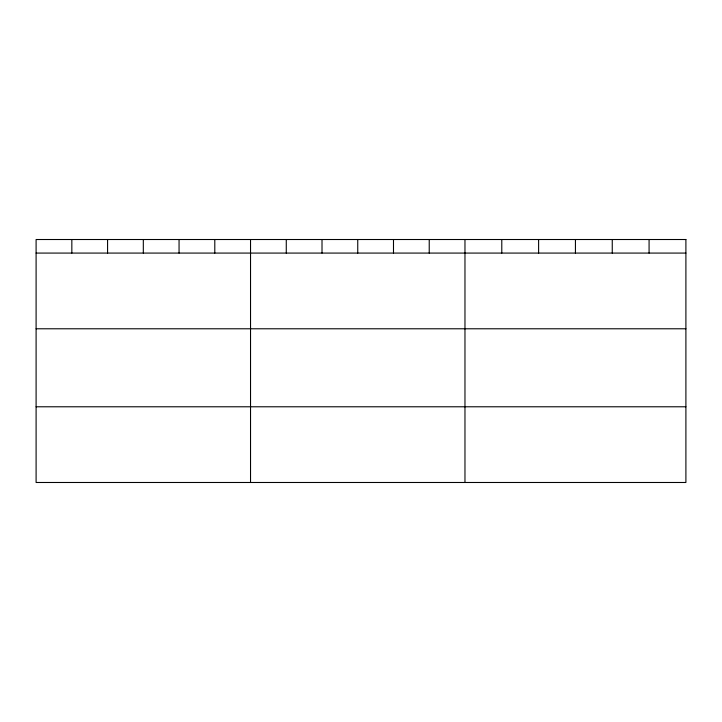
<?xml version="1.0" encoding="UTF-8"?>
<svg xmlns="http://www.w3.org/2000/svg" width="722" height="722" viewBox="0 0 722 722"><rect width="100%" height="100%" fill="white"/><g stroke="black" fill="none" stroke-linecap="round" stroke-linejoin="round"><path stroke-width="1.08" d="M36.1 253.079L685.9 253.079M36.1 328.781L685.9 328.781M36.1 406.784L685.9 406.784M649.078 239.514L649.078 253.079M612.256 239.514L612.256 253.079M575.434 239.514L575.434 253.079M538.612 239.514L538.612 253.079M501.79 239.514L501.79 253.079M464.968 239.514L464.968 482.486M429.229 239.514L429.229 253.079M393.49 239.514L393.49 253.079M357.751 239.514L357.751 253.079M322.012 239.514L322.012 253.079M286.273 239.514L286.273 253.079M250.534 239.514L250.534 482.486M214.795 239.514L214.795 253.079M179.056 239.514L179.056 253.079M143.317 239.514L143.317 253.079M107.578 239.514L107.578 253.079M71.839 239.514L71.839 253.079M685.9 239.514L36.1 239.514L36.1 482.486L685.9 482.486L685.9 239.514"/></g></svg>
